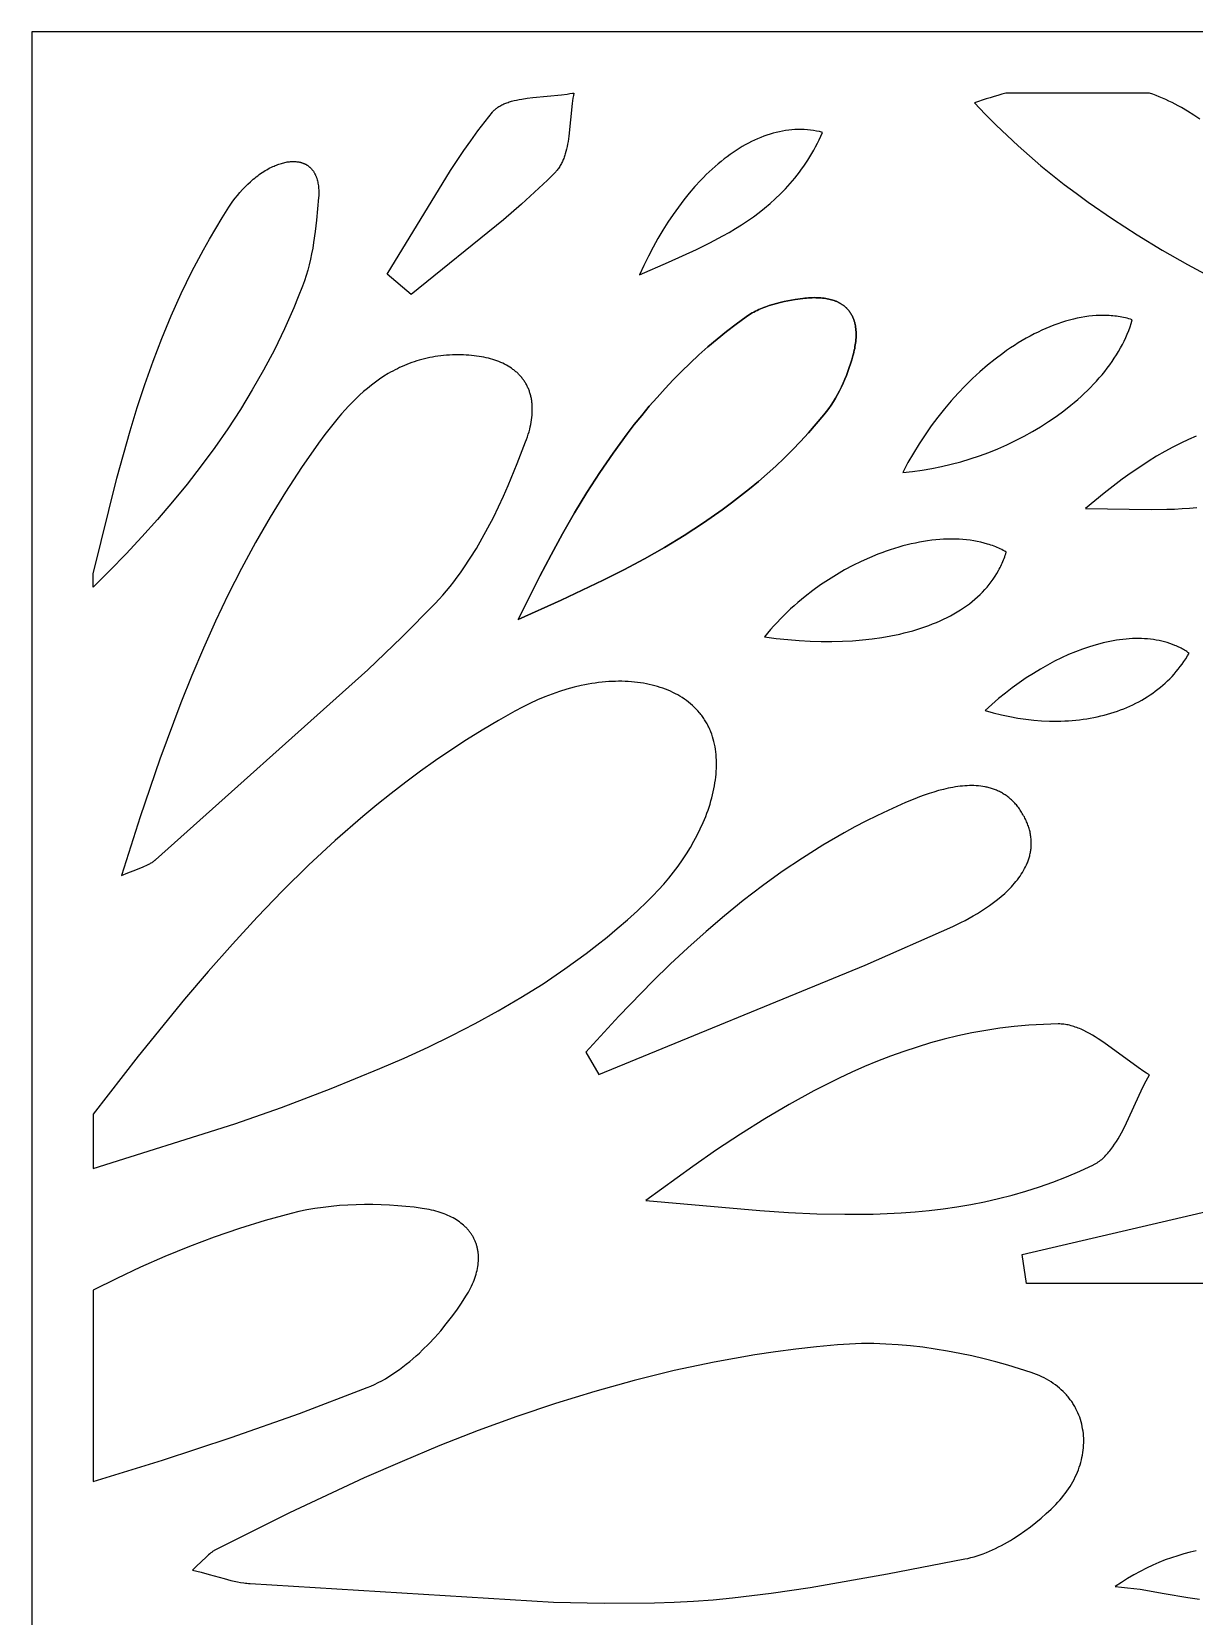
# Model space of a CAD drawing. Header units: millimetres. Extents: x 676 to 2676, y 767 to 1767.
# Drawn here: x 676 to 1055, y 1251 to 1767 of the extents above; entities that cross this region are included whole.
import ezdxf

# ---------------------------------------------------------------- set-up
doc = ezdxf.new("R2010")
doc.units = ezdxf.units.MM
doc.layers.add('Layer 1', color=7, linetype='Continuous')

msp = doc.modelspace()

# ---------------------------------------------------------------- linework, layer by layer
at = {"layer": 'Layer 1'}
for points in [[(675.98, 767.35), (2675.98, 767.35), (2675.98, 1767.35), (675.98, 1767.35)], [(852.52, 1747.35), (852.36, 1746.52), (852.22, 1745.68), (851.97, 1743.97), (850.86, 1733.3), (850.61, 1731.59), (850.46, 1730.75), (850.3, 1729.92), (850.13, 1729.12), (849.93, 1728.33), (849.72, 1727.55), (849.6, 1727.18), (849.48, 1726.81), (849.35, 1726.44), (849.22, 1726.08), (849.08, 1725.72), (848.94, 1725.38), (848.78, 1725.03), (848.62, 1724.7), (848.46, 1724.37), (848.28, 1724.05), (848.1, 1723.74), (847.91, 1723.43), (847.72, 1723.13), (847.51, 1722.84), (847.3, 1722.56), (847.07, 1722.29), (846.96, 1722.15), (846.84, 1722.02), (846.72, 1721.89), (846.6, 1721.76), (843.9, 1719.03), (841.14, 1716.36), (835.47, 1711.16), (829.64, 1706.12), (799.55, 1681.79), (791.77, 1688.41), (812.35, 1722.09), (816.69, 1728.64), (818.94, 1731.85), (821.24, 1735.02), (823.61, 1738.13), (826.05, 1741.19), (826.16, 1741.32), (826.27, 1741.44), (826.38, 1741.56), (826.49, 1741.68), (826.61, 1741.8), (826.73, 1741.92), (826.86, 1742.03), (826.98, 1742.14), (827.11, 1742.25), (827.24, 1742.36), (827.38, 1742.46), (827.51, 1742.56), (827.65, 1742.67), (827.79, 1742.76), (828.08, 1742.95), (828.38, 1743.14), (828.69, 1743.31), (829.01, 1743.48), (829.34, 1743.64), (829.68, 1743.8), (830.02, 1743.94), (830.37, 1744.08), (830.73, 1744.22), (831.1, 1744.34), (831.48, 1744.47), (831.86, 1744.58), (832.25, 1744.69), (833.04, 1744.9), (833.86, 1745.08), (834.71, 1745.25), (835.57, 1745.4), (837.34, 1745.67), (839.17, 1745.89), (848.52, 1746.81), (850.31, 1747.05), (851.19, 1747.19), (852.05, 1747.35)], [(933.51, 1734.55), (932.53, 1734.79), (931.53, 1734.99), (930.54, 1735.16), (929.54, 1735.29), (928.54, 1735.39), (927.53, 1735.45), (926.53, 1735.49), (925.52, 1735.48), (924.51, 1735.45), (923.5, 1735.38), (922.48, 1735.28), (921.47, 1735.14), (920.46, 1734.97), (919.44, 1734.77), (918.43, 1734.54), (917.41, 1734.28), (916.4, 1733.98), (915.38, 1733.65), (914.37, 1733.3), (913.36, 1732.91), (912.35, 1732.49), (911.34, 1732.04), (910.33, 1731.55), (909.33, 1731.04), (908.33, 1730.5), (907.33, 1729.93), (906.33, 1729.33), (905.34, 1728.7), (904.35, 1728.04), (903.36, 1727.35), (902.38, 1726.63), (901.4, 1725.89), (900.43, 1725.11), (899.46, 1724.31), (898.49, 1723.48), (897.54, 1722.62), (896.58, 1721.74), (895.64, 1720.82), (894.7, 1719.88), (893.76, 1718.92), (891.91, 1716.9), (890.09, 1714.78), (888.3, 1712.56), (886.54, 1710.23), (884.82, 1707.81), (883.13, 1705.29), (881.49, 1702.67), (879.88, 1699.95), (878.32, 1697.14), (876.8, 1694.24), (875.32, 1691.25), (873.9, 1688.17), (883.37, 1692.25), (892.45, 1696.4), (896.81, 1698.56), (901.03, 1700.82), (903.09, 1701.99), (905.12, 1703.2), (907.1, 1704.45), (909.05, 1705.73), (910.95, 1707.06), (912.81, 1708.44), (914.62, 1709.87), (916.39, 1711.35), (918.11, 1712.89), (919.78, 1714.49), (920.6, 1715.31), (921.41, 1716.15), (922.2, 1717.01), (922.98, 1717.89), (923.74, 1718.78), (924.49, 1719.69), (925.23, 1720.61), (925.96, 1721.56), (926.67, 1722.53), (927.37, 1723.51), (928.05, 1724.52), (928.72, 1725.55), (929.37, 1726.6), (930.01, 1727.67), (930.63, 1728.76), (931.24, 1729.87), (931.83, 1731.01), (932.41, 1732.17), (932.97, 1733.35)], [(695.98, 1586.49), (695.98, 1590.75), (703.65, 1621.94), (708, 1637.32), (710.36, 1644.93), (712.86, 1652.49), (715.53, 1659.99), (718.38, 1667.41), (721.42, 1674.76), (724.68, 1682.03), (728.16, 1689.21), (731.9, 1696.3), (733.86, 1699.81), (735.89, 1703.29), (737.99, 1706.74), (740.17, 1710.17), (740.82, 1711.15), (741.51, 1712.12), (742.23, 1713.09), (742.99, 1714.04), (743.78, 1714.98), (744.6, 1715.9), (745.45, 1716.79), (746.32, 1717.66), (747.22, 1718.5), (748.14, 1719.31), (748.61, 1719.69), (749.08, 1720.07), (749.56, 1720.44), (750.05, 1720.8), (750.53, 1721.14), (751.03, 1721.48), (751.52, 1721.8), (752.02, 1722.11), (752.52, 1722.41), (753.03, 1722.69), (753.54, 1722.96), (754.06, 1723.21), (754.47, 1723.41), (754.88, 1723.59), (755.29, 1723.76), (755.69, 1723.93), (756.1, 1724.08), (756.5, 1724.22), (756.89, 1724.35), (757.28, 1724.47), (757.67, 1724.58), (758.06, 1724.68), (758.44, 1724.76), (758.82, 1724.84), (759.2, 1724.91), (759.57, 1724.96), (759.93, 1725.01), (760.29, 1725.04), (760.65, 1725.06), (761, 1725.07), (761.35, 1725.07), (761.69, 1725.06), (762.03, 1725.04), (762.36, 1725.01), (762.52, 1724.99), (762.69, 1724.97), (762.85, 1724.94), (763.01, 1724.91), (763.16, 1724.88), (763.32, 1724.85), (763.48, 1724.81), (763.63, 1724.77), (763.78, 1724.73), (763.93, 1724.68), (764.08, 1724.63), (764.23, 1724.58), (764.37, 1724.53), (764.52, 1724.47), (764.66, 1724.41), (764.8, 1724.35), (764.94, 1724.29), (765.07, 1724.22), (765.21, 1724.15), (765.34, 1724.07), (765.48, 1724), (765.61, 1723.92), (765.73, 1723.84), (765.86, 1723.75), (765.98, 1723.66), (766.11, 1723.57), (766.23, 1723.48), (766.35, 1723.38), (766.46, 1723.28), (766.58, 1723.18), (766.69, 1723.08), (766.8, 1722.97), (766.91, 1722.86), (767.02, 1722.74), (767.12, 1722.63), (767.23, 1722.51), (767.33, 1722.39), (767.43, 1722.26), (767.52, 1722.13), (767.62, 1722), (767.71, 1721.87), (767.8, 1721.73), (767.89, 1721.59), (767.98, 1721.45), (768.06, 1721.3), (768.14, 1721.15), (768.22, 1721), (768.3, 1720.85), (768.37, 1720.69), (768.44, 1720.53), (768.51, 1720.37), (768.58, 1720.2), (768.65, 1720.03), (768.71, 1719.86), (768.77, 1719.69), (768.83, 1719.51), (768.94, 1719.14), (769.04, 1718.77), (769.12, 1718.38), (769.2, 1717.98), (769.27, 1717.57), (769.33, 1717.14), (769.37, 1716.71), (769.41, 1716.26), (769.43, 1715.8), (769.45, 1715.33), (769.45, 1714.84), (769.44, 1714.35), (769.42, 1713.84), (769.39, 1713.32), (768.75, 1705.99), (768.32, 1702.31), (767.79, 1698.65), (767.48, 1696.83), (767.13, 1695.02), (766.74, 1693.22), (766.32, 1691.44), (765.85, 1689.68), (765.34, 1687.93), (764.77, 1686.21), (764.16, 1684.51), (762.77, 1680.96), (761.33, 1677.45), (758.27, 1670.54), (755, 1663.78), (751.51, 1657.15), (747.82, 1650.66), (743.93, 1644.29), (739.86, 1638.05), (735.6, 1631.92), (731.17, 1625.91), (726.58, 1620), (721.83, 1614.2), (716.93, 1608.49), (711.89, 1602.87), (706.71, 1597.33), (701.41, 1591.87)], [(834.41, 1575.94), (841.44, 1590.06), (845.09, 1597.01), (848.84, 1603.86), (852.72, 1610.62), (856.74, 1617.25), (860.93, 1623.76), (865.29, 1630.13), (869.84, 1636.34), (872.2, 1639.39), (874.61, 1642.39), (877.08, 1645.35), (879.6, 1648.26), (882.19, 1651.12), (884.84, 1653.94), (887.56, 1656.7), (890.34, 1659.41), (893.2, 1662.07), (896.13, 1664.67), (899.13, 1667.22), (902.2, 1669.7), (905.36, 1672.13), (908.59, 1674.49), (909.07, 1674.82), (909.56, 1675.14), (910.06, 1675.45), (910.57, 1675.75), (911.09, 1676.03), (911.62, 1676.31), (912.16, 1676.57), (912.71, 1676.83), (913.27, 1677.07), (913.83, 1677.31), (914.4, 1677.53), (914.97, 1677.75), (916.14, 1678.16), (917.33, 1678.53), (918.53, 1678.87), (919.74, 1679.17), (920.96, 1679.45), (922.18, 1679.7), (923.41, 1679.93), (924.62, 1680.13), (927.03, 1680.46), (927.67, 1680.54), (928.31, 1680.6), (928.93, 1680.65), (929.55, 1680.69), (930.15, 1680.71), (930.74, 1680.73), (931.31, 1680.72), (931.88, 1680.71), (932.43, 1680.69), (932.97, 1680.65), (933.5, 1680.6), (934.02, 1680.54), (934.53, 1680.46), (935.02, 1680.38), (935.5, 1680.28), (935.97, 1680.17), (936.43, 1680.05), (936.87, 1679.91), (937.3, 1679.77), (937.72, 1679.61), (937.93, 1679.53), (938.13, 1679.44), (938.33, 1679.35), (938.53, 1679.26), (938.72, 1679.16), (938.91, 1679.07), (939.1, 1678.97), (939.28, 1678.86), (939.46, 1678.76), (939.64, 1678.65), (939.81, 1678.53), (939.99, 1678.42), (940.15, 1678.3), (940.32, 1678.18), (940.48, 1678.06), (940.64, 1677.93), (940.79, 1677.8), (940.95, 1677.67), (941.1, 1677.53), (941.24, 1677.39), (941.38, 1677.25), (941.52, 1677.11), (941.66, 1676.96), (941.79, 1676.81), (941.92, 1676.66), (942.05, 1676.51), (942.17, 1676.35), (942.29, 1676.19), (942.41, 1676.03), (942.52, 1675.86), (942.63, 1675.69), (942.74, 1675.52), (942.84, 1675.35), (942.94, 1675.17), (943.04, 1674.99), (943.14, 1674.81), (943.23, 1674.63), (943.31, 1674.44), (943.4, 1674.25), (943.48, 1674.06), (943.56, 1673.86), (943.63, 1673.66), (943.7, 1673.46), (943.77, 1673.26), (943.83, 1673.05), (943.89, 1672.84), (943.95, 1672.63), (944.01, 1672.42), (944.11, 1671.98), (944.19, 1671.53), (944.26, 1671.08), (944.32, 1670.61), (944.36, 1670.13), (944.4, 1669.64), (944.41, 1669.14), (944.42, 1668.64), (944.41, 1668.12), (944.38, 1667.59), (944.34, 1667.05), (944.29, 1666.5), (944.23, 1665.94), (944.15, 1665.37), (944.05, 1664.8), (943.95, 1664.21), (943.82, 1663.61), (943.69, 1663), (943.54, 1662.38), (943.37, 1661.76), (943.01, 1660.48), (942.62, 1659.21), (942.2, 1657.93), (941.74, 1656.66), (941.26, 1655.39), (940.74, 1654.13), (940.2, 1652.88), (939.62, 1651.64), (939.02, 1650.42), (938.38, 1649.22), (937.71, 1648.04), (937.02, 1646.89), (936.29, 1645.76), (935.54, 1644.66), (934.75, 1643.6), (933.94, 1642.56), (931.45, 1639.59), (928.91, 1636.69), (926.32, 1633.88), (923.67, 1631.13), (920.97, 1628.46), (918.23, 1625.86), (915.43, 1623.33), (912.6, 1620.87), (909.71, 1618.47), (906.79, 1616.13), (903.82, 1613.86), (900.81, 1611.64), (894.68, 1607.36), (888.4, 1603.29), (881.99, 1599.4), (875.47, 1595.69), (868.83, 1592.12), (862.1, 1588.69), (848.38, 1582.16)], [(834.41, 1575.94), (848.38, 1582.16), (862.1, 1588.69), (868.83, 1592.12), (875.47, 1595.69), (881.99, 1599.4), (888.4, 1603.29), (894.68, 1607.36), (900.81, 1611.64), (903.82, 1613.86), (906.79, 1616.13), (909.71, 1618.47), (912.6, 1620.87), (915.43, 1623.33), (918.23, 1625.86), (920.97, 1628.46), (923.67, 1631.13), (926.32, 1633.88), (928.91, 1636.69), (931.45, 1639.59), (933.94, 1642.56), (934.75, 1643.6), (935.54, 1644.66), (936.29, 1645.76), (937.02, 1646.89), (937.71, 1648.04), (938.38, 1649.22), (939.02, 1650.42), (939.62, 1651.64), (940.2, 1652.88), (940.74, 1654.13), (941.26, 1655.39), (941.74, 1656.66), (942.2, 1657.93), (942.62, 1659.21), (943.01, 1660.48), (943.37, 1661.76), (943.54, 1662.38), (943.69, 1663), (943.82, 1663.61), (943.95, 1664.21), (944.05, 1664.8), (944.15, 1665.37), (944.23, 1665.94), (944.29, 1666.5), (944.34, 1667.05), (944.38, 1667.59), (944.41, 1668.12), (944.42, 1668.64), (944.41, 1669.14), (944.4, 1669.64), (944.36, 1670.13), (944.32, 1670.61), (944.26, 1671.08), (944.19, 1671.53), (944.11, 1671.98), (944.01, 1672.42), (943.95, 1672.63), (943.89, 1672.84), (943.83, 1673.05), (943.77, 1673.26), (943.7, 1673.46), (943.63, 1673.66), (943.56, 1673.86), (943.48, 1674.06), (943.4, 1674.25), (943.31, 1674.44), (943.23, 1674.63), (943.14, 1674.81), (943.04, 1674.99), (942.94, 1675.17), (942.84, 1675.35), (942.74, 1675.52), (942.63, 1675.69), (942.52, 1675.86), (942.41, 1676.03), (942.29, 1676.19), (942.17, 1676.35), (942.05, 1676.51), (941.92, 1676.66), (941.79, 1676.81), (941.66, 1676.96), (941.52, 1677.11), (941.38, 1677.25), (941.24, 1677.39), (941.1, 1677.53), (940.95, 1677.67), (940.79, 1677.8), (940.64, 1677.93), (940.48, 1678.06), (940.32, 1678.18), (940.15, 1678.3), (939.99, 1678.42), (939.81, 1678.53), (939.64, 1678.65), (939.46, 1678.76), (939.28, 1678.86), (939.1, 1678.97), (938.91, 1679.07), (938.72, 1679.16), (938.53, 1679.26), (938.33, 1679.35), (938.13, 1679.44), (937.93, 1679.53), (937.72, 1679.61), (937.3, 1679.77), (936.87, 1679.91), (936.43, 1680.05), (935.97, 1680.17), (935.5, 1680.28), (935.02, 1680.38), (934.53, 1680.46), (934.02, 1680.54), (933.5, 1680.6), (932.97, 1680.65), (932.43, 1680.69), (931.88, 1680.71), (931.31, 1680.72), (930.74, 1680.73), (930.15, 1680.71), (929.55, 1680.69), (928.93, 1680.65), (928.31, 1680.6), (927.67, 1680.54), (927.03, 1680.46), (924.62, 1680.13), (923.41, 1679.93), (922.18, 1679.7), (920.96, 1679.45), (919.74, 1679.17), (918.53, 1678.87), (917.33, 1678.53), (916.14, 1678.16), (914.97, 1677.75), (914.4, 1677.53), (913.83, 1677.31), (913.27, 1677.07), (912.71, 1676.83), (912.16, 1676.57), (911.62, 1676.31), (911.09, 1676.03), (910.57, 1675.75), (910.06, 1675.45), (909.56, 1675.14), (909.07, 1674.82), (908.59, 1674.49), (905.36, 1672.13), (902.2, 1669.7), (899.13, 1667.22), (896.13, 1664.67), (893.2, 1662.07), (890.34, 1659.41), (887.56, 1656.7), (884.84, 1653.94), (882.19, 1651.12), (879.6, 1648.26), (877.08, 1645.35), (874.61, 1642.39), (872.2, 1639.39), (869.84, 1636.34), (865.29, 1630.13), (860.93, 1623.76), (856.74, 1617.25), (852.72, 1610.62), (848.84, 1603.86), (845.09, 1597.01), (841.44, 1590.06)], [(1034.33, 1673.52), (1033.78, 1673.69), (1033.22, 1673.85), (1032.65, 1674), (1032.09, 1674.14), (1031.52, 1674.26), (1030.95, 1674.38), (1030.37, 1674.49), (1029.79, 1674.58), (1029.21, 1674.66), (1028.63, 1674.74), (1028.04, 1674.8), (1027.45, 1674.85), (1026.85, 1674.89), (1026.26, 1674.92), (1025.06, 1674.95), (1023.85, 1674.94), (1022.63, 1674.89), (1021.4, 1674.8), (1020.17, 1674.67), (1018.92, 1674.5), (1017.67, 1674.29), (1016.42, 1674.04), (1015.16, 1673.76), (1013.89, 1673.43), (1012.62, 1673.07), (1011.34, 1672.67), (1010.07, 1672.24), (1008.78, 1671.77), (1007.5, 1671.26), (1006.22, 1670.72), (1004.93, 1670.15), (1003.65, 1669.54), (1002.36, 1668.9), (1001.08, 1668.22), (999.79, 1667.51), (998.51, 1666.77), (997.23, 1666), (995.96, 1665.19), (994.69, 1664.36), (993.42, 1663.49), (992.16, 1662.59), (989.65, 1660.71), (987.17, 1658.71), (984.72, 1656.6), (982.31, 1654.39), (979.95, 1652.06), (977.62, 1649.64), (975.35, 1647.11), (973.14, 1644.49), (970.98, 1641.78), (968.89, 1638.99), (966.87, 1636.1), (964.93, 1633.14), (963.07, 1630.1), (961.29, 1626.99), (959.59, 1623.81), (962.78, 1624.12), (965.95, 1624.54), (969.12, 1625.07), (972.27, 1625.71), (975.39, 1626.45), (978.5, 1627.28), (981.57, 1628.21), (984.61, 1629.23), (987.61, 1630.34), (990.57, 1631.54), (993.47, 1632.82), (996.32, 1634.17), (999.11, 1635.61), (1001.84, 1637.12), (1004.49, 1638.7), (1007.08, 1640.35), (1009.58, 1642.06), (1012, 1643.84), (1014.33, 1645.67), (1015.46, 1646.61), (1016.57, 1647.56), (1017.65, 1648.53), (1018.71, 1649.51), (1019.74, 1650.5), (1020.74, 1651.5), (1021.72, 1652.52), (1022.67, 1653.54), (1023.59, 1654.58), (1024.48, 1655.63), (1025.35, 1656.68), (1026.18, 1657.75), (1026.98, 1658.83), (1027.75, 1659.91), (1028.49, 1661.01), (1029.2, 1662.11), (1029.87, 1663.22), (1030.51, 1664.34), (1031.11, 1665.47), (1031.68, 1666.6), (1032.22, 1667.74), (1032.72, 1668.89), (1033.18, 1670.04), (1033.6, 1671.19), (1033.98, 1672.35)], [(705.26, 1492.48), (707.23, 1493.35), (709, 1494.08), (712.02, 1495.28), (712.67, 1495.55), (713.28, 1495.82), (713.86, 1496.09), (714.14, 1496.23), (714.41, 1496.37), (714.67, 1496.52), (714.92, 1496.66), (715.16, 1496.81), (715.4, 1496.97), (715.62, 1497.13), (715.85, 1497.3), (716.06, 1497.47), (716.16, 1497.56), (716.27, 1497.65), (785.45, 1559.46), (796.55, 1570.18), (807.38, 1581.16), (808.63, 1582.5), (809.86, 1583.87), (811.06, 1585.27), (812.24, 1586.7), (813.39, 1588.15), (814.51, 1589.64), (815.61, 1591.15), (816.69, 1592.69), (818.78, 1595.83), (820.78, 1599.05), (822.7, 1602.35), (824.54, 1605.71), (826.3, 1609.13), (827.98, 1612.59), (829.6, 1616.08), (831.16, 1619.6), (834.1, 1626.67), (836.82, 1633.72), (837.13, 1634.57), (837.42, 1635.41), (837.68, 1636.24), (837.92, 1637.06), (838.13, 1637.87), (838.32, 1638.66), (838.49, 1639.45), (838.63, 1640.22), (838.75, 1640.97), (838.84, 1641.72), (838.91, 1642.45), (838.96, 1643.18), (838.99, 1643.88), (838.99, 1644.58), (838.97, 1645.26), (838.93, 1645.94), (838.9, 1646.27), (838.86, 1646.59), (838.82, 1646.92), (838.78, 1647.24), (838.73, 1647.56), (838.67, 1647.87), (838.61, 1648.18), (838.54, 1648.49), (838.47, 1648.8), (838.39, 1649.1), (838.31, 1649.4), (838.22, 1649.69), (838.12, 1649.99), (838.02, 1650.28), (837.92, 1650.56), (837.81, 1650.84), (837.69, 1651.12), (837.57, 1651.4), (837.45, 1651.67), (837.32, 1651.94), (837.18, 1652.21), (837.04, 1652.47), (836.89, 1652.73), (836.74, 1652.98), (836.59, 1653.24), (836.43, 1653.48), (836.26, 1653.73), (836.09, 1653.97), (835.91, 1654.21), (835.73, 1654.45), (835.55, 1654.68), (835.36, 1654.91), (835.16, 1655.13), (834.96, 1655.35), (834.75, 1655.57), (834.54, 1655.79), (834.33, 1656), (834.11, 1656.21), (833.89, 1656.41), (833.66, 1656.61), (833.42, 1656.81), (833.18, 1657.01), (832.94, 1657.2), (832.69, 1657.38), (832.44, 1657.57), (832.18, 1657.75), (831.66, 1658.1), (831.11, 1658.43), (830.54, 1658.75), (829.96, 1659.06), (829.36, 1659.35), (828.75, 1659.63), (828.11, 1659.89), (827.46, 1660.14), (826.79, 1660.38), (826.11, 1660.6), (825.4, 1660.8), (824.68, 1660.99), (823.95, 1661.17), (823.2, 1661.33), (822.43, 1661.47), (821.65, 1661.61), (820.85, 1661.72), (820.04, 1661.82), (819.21, 1661.91), (818.36, 1661.98), (817.5, 1662.03), (816.63, 1662.07), (815.74, 1662.09), (813.92, 1662.09), (812.95, 1662.07), (811.99, 1662.02), (811.04, 1661.96), (810.11, 1661.88), (809.18, 1661.78), (808.27, 1661.66), (807.37, 1661.53), (806.48, 1661.38), (805.59, 1661.21), (804.72, 1661.02), (803.86, 1660.82), (803.01, 1660.6), (802.17, 1660.37), (801.34, 1660.12), (800.52, 1659.86), (799.71, 1659.58), (798.91, 1659.28), (798.12, 1658.97), (797.33, 1658.65), (796.56, 1658.31), (795.79, 1657.96), (795.04, 1657.59), (794.29, 1657.21), (793.55, 1656.82), (792.82, 1656.42), (792.1, 1656), (790.67, 1655.13), (789.28, 1654.21), (787.92, 1653.25), (786.59, 1652.24), (785.29, 1651.19), (784.01, 1650.11), (782.76, 1648.98), (781.54, 1647.82), (780.33, 1646.63), (779.16, 1645.41), (778, 1644.16), (776.86, 1642.88), (775.74, 1641.57), (773.56, 1638.9), (771.43, 1636.16), (769.37, 1633.35), (763.85, 1625.44), (758.59, 1617.41), (753.6, 1609.24), (748.84, 1600.96), (744.31, 1592.55), (740, 1584.01), (735.88, 1575.36), (731.94, 1566.6), (728.17, 1557.71), (724.55, 1548.72), (717.72, 1530.39), (711.33, 1511.64)], [(993.31, 1597.87), (992.83, 1598.14), (992.35, 1598.4), (991.87, 1598.65), (991.37, 1598.89), (990.88, 1599.12), (990.37, 1599.34), (989.86, 1599.56), (989.34, 1599.76), (988.82, 1599.96), (988.29, 1600.15), (987.76, 1600.32), (987.22, 1600.49), (986.13, 1600.81), (985.01, 1601.09), (983.88, 1601.33), (982.72, 1601.54), (981.55, 1601.72), (980.36, 1601.87), (979.16, 1601.98), (977.94, 1602.05), (976.7, 1602.1), (975.45, 1602.11), (974.19, 1602.09), (972.91, 1602.04), (971.63, 1601.96), (970.33, 1601.85), (969.02, 1601.7), (967.7, 1601.53), (966.37, 1601.32), (965.04, 1601.09), (963.7, 1600.82), (962.35, 1600.53), (961, 1600.2), (959.64, 1599.85), (958.28, 1599.47), (956.92, 1599.06), (955.55, 1598.62), (954.19, 1598.16), (952.82, 1597.66), (951.45, 1597.14), (948.73, 1596.02), (946.01, 1594.79), (943.31, 1593.46), (940.63, 1592.03), (937.98, 1590.5), (935.37, 1588.87), (932.81, 1587.15), (930.29, 1585.34), (927.83, 1583.43), (925.43, 1581.44), (924.26, 1580.41), (923.1, 1579.37), (921.96, 1578.3), (920.85, 1577.21), (919.75, 1576.1), (918.67, 1574.97), (917.62, 1573.82), (916.59, 1572.65), (915.58, 1571.46), (914.6, 1570.25), (918.42, 1569.77), (922.18, 1569.38), (925.87, 1569.08), (929.5, 1568.88), (933.05, 1568.78), (936.53, 1568.76), (939.94, 1568.84), (943.27, 1569.01), (946.53, 1569.26), (949.69, 1569.61), (952.78, 1570.04), (955.77, 1570.56), (958.68, 1571.17), (960.09, 1571.51), (961.49, 1571.86), (962.86, 1572.24), (964.2, 1572.64), (965.52, 1573.06), (966.82, 1573.5), (968.09, 1573.96), (969.34, 1574.44), (970.56, 1574.94), (971.75, 1575.46), (972.92, 1576.01), (974.06, 1576.57), (975.18, 1577.15), (976.26, 1577.75), (977.32, 1578.37), (978.35, 1579.02), (979.36, 1579.68), (980.33, 1580.36), (981.28, 1581.06), (982.19, 1581.78), (983.08, 1582.51), (983.93, 1583.27), (984.76, 1584.05), (985.56, 1584.84), (986.32, 1585.65), (987.05, 1586.49), (987.76, 1587.34), (988.43, 1588.2), (989.06, 1589.09), (989.67, 1590), (990.24, 1590.92), (990.78, 1591.86), (991.04, 1592.33), (991.29, 1592.82), (991.53, 1593.3), (991.76, 1593.79), (991.98, 1594.29), (992.2, 1594.78), (992.41, 1595.29), (992.6, 1595.8), (992.79, 1596.31), (992.97, 1596.82), (993.15, 1597.34)], [(1052.81, 1564.94), (1052.45, 1565.19), (1052.09, 1565.43), (1051.73, 1565.66), (1051.36, 1565.89), (1050.98, 1566.11), (1050.6, 1566.33), (1050.22, 1566.54), (1049.83, 1566.74), (1049.44, 1566.93), (1049.04, 1567.12), (1048.64, 1567.3), (1048.23, 1567.47), (1047.41, 1567.8), (1046.57, 1568.11), (1045.72, 1568.38), (1044.85, 1568.63), (1043.96, 1568.85), (1043.06, 1569.05), (1042.15, 1569.22), (1041.22, 1569.37), (1040.28, 1569.49), (1039.32, 1569.58), (1038.35, 1569.65), (1037.38, 1569.69), (1036.38, 1569.71), (1035.38, 1569.7), (1034.37, 1569.67), (1033.35, 1569.61), (1032.31, 1569.53), (1031.27, 1569.42), (1030.22, 1569.29), (1029.16, 1569.14), (1028.09, 1568.96), (1027.01, 1568.75), (1025.92, 1568.52), (1024.83, 1568.27), (1023.73, 1568), (1022.63, 1567.7), (1021.52, 1567.37), (1020.4, 1567.02), (1018.15, 1566.26), (1015.89, 1565.4), (1013.61, 1564.46), (1011.32, 1563.42), (1009.02, 1562.29), (1006.72, 1561.07), (1004.42, 1559.76), (1002.12, 1558.37), (999.83, 1556.89), (997.55, 1555.32), (995.28, 1553.68), (993.03, 1551.94), (990.79, 1550.13), (988.58, 1548.23), (986.4, 1546.26), (989.09, 1545.51), (991.76, 1544.85), (994.42, 1544.29), (997.06, 1543.82), (999.68, 1543.44), (1002.27, 1543.15), (1004.83, 1542.95), (1007.36, 1542.84), (1009.87, 1542.82), (1011.1, 1542.84), (1012.33, 1542.88), (1013.55, 1542.95), (1014.76, 1543.03), (1015.96, 1543.14), (1017.15, 1543.27), (1018.33, 1543.42), (1019.5, 1543.59), (1020.66, 1543.78), (1021.81, 1543.99), (1022.94, 1544.23), (1024.06, 1544.48), (1025.17, 1544.76), (1026.27, 1545.06), (1027.35, 1545.37), (1028.42, 1545.71), (1029.48, 1546.07), (1030.52, 1546.45), (1031.55, 1546.85), (1032.57, 1547.26), (1033.57, 1547.7), (1034.55, 1548.16), (1035.52, 1548.64), (1036.47, 1549.14), (1037.41, 1549.66), (1038.33, 1550.2), (1039.23, 1550.75), (1040.12, 1551.33), (1040.99, 1551.93), (1041.84, 1552.54), (1042.67, 1553.18), (1043.49, 1553.83), (1044.29, 1554.5), (1045.06, 1555.19), (1045.82, 1555.9), (1046.56, 1556.63), (1047.28, 1557.38), (1047.98, 1558.15), (1048.66, 1558.93), (1049.32, 1559.74), (1049.95, 1560.56), (1050.57, 1561.4), (1051.16, 1562.26), (1051.73, 1563.13), (1052.28, 1564.03)], [(695.98, 1397.08), (742.14, 1411.6), (757.34, 1416.96), (773.46, 1423.11), (789.39, 1429.63), (797.25, 1433.07), (805.04, 1436.65), (812.75, 1440.39), (820.35, 1444.3), (827.84, 1448.41), (835.22, 1452.74), (842.47, 1457.29), (849.57, 1462.09), (853.07, 1464.59), (856.53, 1467.15), (859.95, 1469.79), (863.32, 1472.49), (866.66, 1475.28), (869.95, 1478.14), (873.2, 1481.07), (876.39, 1484.09), (878.26, 1485.94), (880.05, 1487.82), (881.76, 1489.73), (883.4, 1491.67), (884.97, 1493.63), (886.45, 1495.61), (887.86, 1497.61), (889.19, 1499.62), (890.44, 1501.64), (891.6, 1503.67), (892.69, 1505.7), (893.69, 1507.74), (894.61, 1509.77), (895.44, 1511.79), (895.83, 1512.8), (896.19, 1513.81), (896.53, 1514.81), (896.85, 1515.81), (897.15, 1516.81), (897.42, 1517.8), (897.67, 1518.79), (897.91, 1519.77), (898.11, 1520.75), (898.3, 1521.72), (898.46, 1522.68), (898.6, 1523.64), (898.72, 1524.59), (898.82, 1525.54), (898.89, 1526.47), (898.94, 1527.4), (898.96, 1528.32), (898.96, 1529.23), (898.94, 1530.13), (898.9, 1531.02), (898.83, 1531.9), (898.73, 1532.77), (898.62, 1533.63), (898.48, 1534.48), (898.31, 1535.31), (898.12, 1536.14), (897.91, 1536.95), (897.67, 1537.74), (897.4, 1538.53), (897.12, 1539.3), (896.96, 1539.68), (896.8, 1540.05), (896.64, 1540.43), (896.46, 1540.8), (896.28, 1541.16), (896.1, 1541.52), (895.91, 1541.88), (895.71, 1542.23), (895.51, 1542.58), (895.3, 1542.93), (895.08, 1543.27), (894.86, 1543.61), (894.62, 1543.94), (894.39, 1544.28), (894.14, 1544.61), (893.89, 1544.93), (893.64, 1545.25), (893.38, 1545.56), (892.84, 1546.18), (892.28, 1546.78), (891.7, 1547.36), (891.1, 1547.92), (890.48, 1548.47), (889.83, 1548.99), (889.17, 1549.5), (888.49, 1549.98), (887.79, 1550.45), (887.06, 1550.9), (886.32, 1551.33), (885.57, 1551.75), (884.79, 1552.14), (884, 1552.51), (883.19, 1552.86), (882.36, 1553.2), (881.51, 1553.51), (880.65, 1553.81), (879.78, 1554.08), (878.89, 1554.33), (877.98, 1554.57), (877.06, 1554.78), (876.12, 1554.98), (875.17, 1555.15), (874.21, 1555.3), (873.23, 1555.43), (872.24, 1555.54), (871.24, 1555.63), (870.22, 1555.7), (869.19, 1555.75), (868.15, 1555.77), (867.1, 1555.78), (866.04, 1555.76), (864.97, 1555.72), (863.89, 1555.66), (862.79, 1555.58), (861.69, 1555.47), (860.58, 1555.34), (859.46, 1555.2), (858.33, 1555.02), (857.2, 1554.83), (856.05, 1554.61), (854.9, 1554.38), (852.58, 1553.83), (850.22, 1553.19), (847.85, 1552.46), (845.46, 1551.63), (843.05, 1550.71), (840.62, 1549.7), (838.18, 1548.59), (835.74, 1547.38), (833.28, 1546.07), (827.94, 1543.04), (822.69, 1539.91), (817.53, 1536.69), (812.46, 1533.37), (807.48, 1529.97), (802.58, 1526.48), (797.76, 1522.91), (793.02, 1519.26), (788.35, 1515.54), (783.76, 1511.74), (774.79, 1503.92), (766.08, 1495.84), (757.61, 1487.51), (749.36, 1478.96), (741.31, 1470.21), (733.44, 1461.29), (725.72, 1452.2), (710.67, 1433.66), (695.98, 1414.76)], [(856.37, 1434.96), (860.65, 1427.76), (947.35, 1463.33), (975.9, 1475.95), (978.53, 1477.21), (979.87, 1477.9), (981.22, 1478.62), (982.57, 1479.38), (983.92, 1480.18), (985.26, 1481.01), (986.58, 1481.88), (987.89, 1482.78), (989.17, 1483.71), (990.41, 1484.67), (991.62, 1485.67), (992.79, 1486.7), (993.36, 1487.23), (993.91, 1487.76), (994.45, 1488.31), (994.97, 1488.86), (995.48, 1489.41), (995.98, 1489.98), (996.45, 1490.55), (996.91, 1491.13), (997.36, 1491.72), (997.78, 1492.31), (998.19, 1492.91), (998.57, 1493.52), (998.93, 1494.14), (999.28, 1494.76), (999.6, 1495.39), (999.89, 1496.02), (1000.03, 1496.34), (1000.17, 1496.66), (1000.29, 1496.99), (1000.42, 1497.31), (1000.53, 1497.64), (1000.64, 1497.97), (1000.74, 1498.3), (1000.84, 1498.63), (1000.93, 1498.97), (1001.01, 1499.3), (1001.09, 1499.64), (1001.16, 1499.98), (1001.22, 1500.32), (1001.27, 1500.66), (1001.32, 1501), (1001.36, 1501.35), (1001.39, 1501.69), (1001.42, 1502.04), (1001.44, 1502.39), (1001.45, 1502.74), (1001.45, 1503.09), (1001.45, 1503.45), (1001.43, 1503.8), (1001.41, 1504.16), (1001.38, 1504.52), (1001.35, 1504.88), (1001.3, 1505.24), (1001.25, 1505.6), (1001.19, 1505.96), (1001.12, 1506.33), (1001.04, 1506.7), (1000.95, 1507.07), (1000.85, 1507.44), (1000.75, 1507.81), (1000.63, 1508.18), (1000.51, 1508.55), (1000.38, 1508.93), (1000.24, 1509.31), (1000.08, 1509.68), (999.92, 1510.06), (999.75, 1510.44), (999.58, 1510.83), (999.39, 1511.21), (999.19, 1511.59), (998.97, 1511.99), (998.75, 1512.38), (998.53, 1512.76), (998.3, 1513.13), (998.07, 1513.5), (997.83, 1513.85), (997.59, 1514.19), (997.35, 1514.53), (997.1, 1514.86), (996.85, 1515.18), (996.59, 1515.49), (996.34, 1515.79), (996.07, 1516.08), (995.81, 1516.36), (995.54, 1516.64), (995.26, 1516.91), (994.99, 1517.17), (994.71, 1517.42), (994.42, 1517.66), (994.14, 1517.9), (993.85, 1518.13), (993.55, 1518.35), (993.26, 1518.56), (992.96, 1518.77), (992.65, 1518.96), (992.35, 1519.15), (992.04, 1519.34), (991.73, 1519.51), (991.42, 1519.68), (991.1, 1519.84), (990.78, 1520), (990.46, 1520.14), (990.13, 1520.29), (989.8, 1520.42), (989.47, 1520.55), (989.14, 1520.67), (988.81, 1520.78), (988.47, 1520.89), (988.13, 1520.99), (987.79, 1521.08), (987.44, 1521.17), (987.1, 1521.25), (986.75, 1521.33), (986.4, 1521.4), (985.69, 1521.52), (984.98, 1521.62), (984.25, 1521.7), (983.53, 1521.75), (982.79, 1521.79), (982.05, 1521.8), (981.3, 1521.79), (980.55, 1521.77), (979.79, 1521.72), (979.03, 1521.66), (978.27, 1521.58), (977.5, 1521.48), (976.73, 1521.37), (975.95, 1521.24), (974.4, 1520.93), (972.84, 1520.57), (971.27, 1520.16), (969.71, 1519.71), (968.15, 1519.21), (966.6, 1518.68), (965.06, 1518.12), (963.53, 1517.53), (960.53, 1516.3), (954.83, 1513.75), (951.18, 1512.01), (947.58, 1510.21), (944.03, 1508.35), (940.52, 1506.43), (933.63, 1502.43), (926.92, 1498.21), (920.36, 1493.79), (913.95, 1489.17), (907.69, 1484.38), (901.56, 1479.41), (895.56, 1474.29), (889.67, 1469.02), (883.9, 1463.61), (878.22, 1458.08), (867.15, 1446.7)], [(875.98, 1386.69), (913.09, 1383.39), (922.35, 1382.8), (931.58, 1382.38), (940.78, 1382.19), (949.95, 1382.28), (954.53, 1382.44), (959.09, 1382.68), (963.65, 1383.02), (968.19, 1383.45), (972.72, 1383.99), (977.25, 1384.63), (981.75, 1385.39), (986.25, 1386.27), (990.73, 1387.28), (995.2, 1388.41), (999.65, 1389.69), (1004.09, 1391.1), (1008.51, 1392.67), (1012.91, 1394.39), (1017.3, 1396.27), (1021.67, 1398.31), (1021.87, 1398.41), (1022.08, 1398.52), (1022.28, 1398.63), (1022.48, 1398.74), (1022.67, 1398.86), (1022.87, 1398.98), (1023.25, 1399.23), (1023.63, 1399.5), (1024, 1399.78), (1024.37, 1400.08), (1024.73, 1400.39), (1025.08, 1400.71), (1025.43, 1401.04), (1025.77, 1401.39), (1026.1, 1401.74), (1026.43, 1402.11), (1026.75, 1402.49), (1027.07, 1402.88), (1027.39, 1403.28), (1027.7, 1403.69), (1028, 1404.11), (1028.59, 1404.98), (1029.17, 1405.88), (1029.73, 1406.81), (1030.28, 1407.77), (1030.82, 1408.76), (1031.86, 1410.8), (1037.81, 1423.63), (1038.85, 1425.66), (1039.39, 1426.64), (1039.94, 1427.6), (1039.02, 1428.15), (1038.09, 1428.74), (1036.23, 1429.98), (1025.07, 1438.1), (1023.21, 1439.35), (1022.28, 1439.94), (1021.35, 1440.51), (1020.42, 1441.04), (1019.49, 1441.55), (1018.56, 1442.02), (1017.64, 1442.45), (1017.17, 1442.65), (1016.71, 1442.84), (1016.25, 1443.02), (1015.78, 1443.18), (1015.32, 1443.34), (1014.86, 1443.48), (1014.39, 1443.62), (1013.93, 1443.73), (1013.47, 1443.84), (1013.01, 1443.93), (1012.54, 1444.01), (1012.08, 1444.07), (1011.62, 1444.12), (1011.16, 1444.16), (1010.7, 1444.18), (1010.23, 1444.18), (1005.4, 1444.05), (1000.62, 1443.78), (995.89, 1443.35), (991.22, 1442.79), (986.61, 1442.09), (982.04, 1441.26), (977.52, 1440.29), (973.06, 1439.21), (968.64, 1438), (964.26, 1436.67), (959.93, 1435.24), (955.64, 1433.69), (951.38, 1432.04), (947.17, 1430.3), (942.99, 1428.46), (938.85, 1426.52), (934.74, 1424.5), (930.67, 1422.4), (922.6, 1417.97), (914.64, 1413.25), (906.77, 1408.3), (898.99, 1403.13), (891.27, 1397.78)], [(695.98, 1295.2), (718.55, 1302.12), (740.98, 1309.48), (763.23, 1317.34), (785.24, 1325.74), (786.44, 1326.24), (787.63, 1326.78), (788.81, 1327.36), (789.99, 1327.99), (791.16, 1328.64), (792.32, 1329.34), (793.46, 1330.07), (794.6, 1330.84), (795.73, 1331.63), (796.85, 1332.46), (797.96, 1333.32), (799.05, 1334.2), (800.13, 1335.12), (801.19, 1336.05), (802.25, 1337.01), (803.28, 1337.99), (805.31, 1340.02), (807.27, 1342.11), (809.16, 1344.26), (810.98, 1346.46), (812.71, 1348.7), (814.36, 1350.96), (815.92, 1353.23), (817.38, 1355.5), (817.79, 1356.18), (818.18, 1356.85), (818.55, 1357.51), (818.89, 1358.18), (819.21, 1358.83), (819.51, 1359.49), (819.79, 1360.14), (820.05, 1360.78), (820.28, 1361.42), (820.5, 1362.05), (820.69, 1362.68), (820.86, 1363.3), (821.01, 1363.92), (821.14, 1364.53), (821.24, 1365.14), (821.33, 1365.74), (821.4, 1366.33), (821.44, 1366.91), (821.47, 1367.49), (821.47, 1367.78), (821.47, 1368.06), (821.46, 1368.35), (821.45, 1368.63), (821.44, 1368.91), (821.42, 1369.19), (821.39, 1369.46), (821.36, 1369.74), (821.33, 1370.01), (821.28, 1370.28), (821.24, 1370.55), (821.19, 1370.82), (821.13, 1371.08), (821.07, 1371.35), (821.01, 1371.61), (820.94, 1371.87), (820.86, 1372.12), (820.78, 1372.38), (820.7, 1372.63), (820.61, 1372.88), (820.51, 1373.13), (820.41, 1373.38), (820.31, 1373.62), (820.2, 1373.86), (820.09, 1374.1), (819.97, 1374.34), (819.84, 1374.58), (819.72, 1374.81), (819.58, 1375.04), (819.45, 1375.27), (819.3, 1375.5), (819.16, 1375.72), (819.01, 1375.94), (818.85, 1376.16), (818.69, 1376.38), (818.52, 1376.6), (818.35, 1376.81), (818.18, 1377.02), (818, 1377.23), (817.82, 1377.43), (817.63, 1377.64), (817.44, 1377.84), (817.24, 1378.03), (817.04, 1378.23), (816.62, 1378.61), (816.18, 1378.98), (815.73, 1379.35), (815.26, 1379.7), (814.77, 1380.04), (814.27, 1380.37), (813.75, 1380.68), (813.21, 1380.99), (812.65, 1381.28), (812.07, 1381.57), (811.48, 1381.84), (810.88, 1382.1), (810.25, 1382.35), (809.61, 1382.58), (808.96, 1382.8), (808.28, 1383.01), (807.59, 1383.21), (806.89, 1383.4), (806.16, 1383.57), (805.43, 1383.73), (804.67, 1383.87), (803.91, 1384), (803.12, 1384.12), (800.49, 1384.46), (797.84, 1384.75), (795.17, 1384.99), (792.48, 1385.17), (789.78, 1385.3), (787.06, 1385.36), (784.35, 1385.37), (781.63, 1385.32), (778.92, 1385.2), (776.22, 1385.02), (773.53, 1384.77), (770.86, 1384.45), (768.21, 1384.06), (765.59, 1383.6), (763, 1383.06), (760.44, 1382.45), (751.96, 1380.13), (743.62, 1377.56), (735.4, 1374.75), (727.31, 1371.7), (719.32, 1368.44), (711.44, 1364.97), (703.66, 1361.3), (695.98, 1357.45)], [(728.34, 1266.31), (731.18, 1265.59), (733.82, 1264.87), (738.61, 1263.54), (740.83, 1262.96), (741.9, 1262.71), (742.96, 1262.49), (744.01, 1262.3), (745.04, 1262.14), (745.56, 1262.08), (746.08, 1262.02), (746.59, 1261.97), (747.11, 1261.94), (845.92, 1255.81), (862.37, 1255.48), (878.82, 1255.6), (885.15, 1255.82), (891.48, 1256.17), (897.82, 1256.65), (904.15, 1257.24), (916.81, 1258.75), (929.45, 1260.6), (954.68, 1265.04), (979.77, 1269.92), (980.78, 1270.13), (981.79, 1270.38), (982.8, 1270.65), (983.8, 1270.95), (984.81, 1271.29), (985.82, 1271.65), (986.82, 1272.03), (987.82, 1272.45), (988.82, 1272.88), (989.81, 1273.34), (990.8, 1273.83), (991.79, 1274.34), (992.77, 1274.86), (993.74, 1275.41), (994.7, 1275.98), (995.66, 1276.57), (997.55, 1277.79), (999.4, 1279.07), (1001.21, 1280.41), (1002.97, 1281.8), (1004.67, 1283.23), (1006.32, 1284.69), (1007.9, 1286.17), (1009.41, 1287.67), (1010.09, 1288.38), (1010.73, 1289.09), (1011.36, 1289.81), (1011.95, 1290.55), (1012.52, 1291.29), (1013.06, 1292.03), (1013.58, 1292.79), (1014.07, 1293.54), (1014.54, 1294.31), (1014.98, 1295.08), (1015.39, 1295.86), (1015.78, 1296.64), (1016.14, 1297.42), (1016.48, 1298.21), (1016.79, 1299), (1017.07, 1299.79), (1017.33, 1300.58), (1017.57, 1301.38), (1017.77, 1302.17), (1017.96, 1302.97), (1018.12, 1303.76), (1018.25, 1304.56), (1018.36, 1305.35), (1018.44, 1306.15), (1018.49, 1306.94), (1018.52, 1307.72), (1018.53, 1308.51), (1018.51, 1309.29), (1018.47, 1310.06), (1018.4, 1310.83), (1018.3, 1311.6), (1018.18, 1312.36), (1018.04, 1313.11), (1017.87, 1313.86), (1017.68, 1314.6), (1017.46, 1315.33), (1017.21, 1316.06), (1016.95, 1316.77), (1016.65, 1317.48), (1016.33, 1318.18), (1015.99, 1318.86), (1015.81, 1319.2), (1015.62, 1319.54), (1015.43, 1319.87), (1015.23, 1320.2), (1015.03, 1320.53), (1014.82, 1320.86), (1014.6, 1321.18), (1014.38, 1321.5), (1014.15, 1321.81), (1013.91, 1322.12), (1013.67, 1322.43), (1013.42, 1322.74), (1013.17, 1323.04), (1012.91, 1323.34), (1012.37, 1323.92), (1011.81, 1324.5), (1011.22, 1325.05), (1010.61, 1325.59), (1009.97, 1326.12), (1009.31, 1326.62), (1008.63, 1327.12), (1007.92, 1327.59), (1007.19, 1328.04), (1006.44, 1328.48), (1005.66, 1328.89), (1004.85, 1329.29), (1004.03, 1329.67), (1003.18, 1330.02), (1002.3, 1330.36), (1001.4, 1330.67), (997.64, 1331.88), (993.82, 1333.02), (989.96, 1334.1), (986.06, 1335.11), (982.12, 1336.04), (978.16, 1336.88), (974.17, 1337.64), (970.17, 1338.31), (966.16, 1338.87), (962.15, 1339.34), (958.14, 1339.69), (954.14, 1339.94), (950.15, 1340.06), (946.19, 1340.06), (942.25, 1339.94), (940.29, 1339.82), (938.34, 1339.68), (931.57, 1339.04), (924.83, 1338.28), (918.12, 1337.4), (911.46, 1336.4), (898.22, 1334.06), (885.12, 1331.28), (872.15, 1328.1), (859.29, 1324.52), (846.55, 1320.59), (833.91, 1316.32), (821.37, 1311.73), (808.92, 1306.86), (796.56, 1301.72), (784.28, 1296.34), (759.93, 1284.95), (735.82, 1272.88), (735.63, 1272.78), (735.44, 1272.67), (735.25, 1272.55), (735.06, 1272.43), (734.88, 1272.31), (734.69, 1272.17), (734.51, 1272.03), (734.32, 1271.89), (733.94, 1271.57), (733.56, 1271.24), (732.75, 1270.48), (729.68, 1267.53)]]:
    msp.add_lwpolyline(points, close=True, dxfattribs=at)
msp.add_lwpolyline([(1056.29, 1738.86), (1054.33, 1740.19), (1052.35, 1741.45), (1050.34, 1742.63), (1049.33, 1743.19), (1048.31, 1743.73), (1047.28, 1744.25), (1046.25, 1744.75), (1045.21, 1745.24), (1044.17, 1745.7), (1043.12, 1746.14), (1042.06, 1746.56), (1040.99, 1746.97), (1039.92, 1747.35), (993.18, 1747.35, 0.019435), (982.98, 1744.14), (986.46, 1740.49), (989.99, 1736.94), (993.58, 1733.5), (997.21, 1730.14), (1000.89, 1726.89), (1004.61, 1723.71), (1008.38, 1720.63), (1012.2, 1717.63), (1016.05, 1714.71), (1019.94, 1711.86), (1027.85, 1706.39), (1035.89, 1701.19), (1044.06, 1696.24), (1052.35, 1691.51), (1060.74, 1686.99)], format="xyb", dxfattribs=at)
for points in [[(1055.12, 1635.65), (1052.65, 1634.58), (1050.13, 1633.38), (1047.56, 1632.07), (1044.94, 1630.63), (1042.27, 1629.06), (1039.55, 1627.38), (1036.78, 1625.56), (1033.95, 1623.63), (1031.08, 1621.57), (1028.15, 1619.38), (1025.18, 1617.07), (1019.07, 1612.08), (1040.49, 1611.75), (1045.57, 1611.81), (1048.07, 1611.89), (1050.54, 1612.02), (1052.97, 1612.2), (1055.37, 1612.43)], [(1063.84, 1359.64), (999.88, 1359.7), (998.47, 1369.06), (1060.4, 1383.51)], [(1055.16, 1272.53), (1054.16, 1272.32), (1053.15, 1272.1), (1051.14, 1271.59), (1049.12, 1271), (1047.09, 1270.34), (1045.06, 1269.6), (1043.02, 1268.79), (1040.98, 1267.89), (1038.94, 1266.92), (1036.9, 1265.88), (1034.86, 1264.75), (1032.83, 1263.55), (1030.8, 1262.28), (1028.77, 1260.93), (1030.81, 1260.78), (1032.83, 1260.58), (1034.85, 1260.33), (1036.85, 1260.05), (1044.74, 1258.71), (1052.46, 1257.35), (1056.27, 1256.8)]]:
    msp.add_lwpolyline(points, dxfattribs=at)

doc.saveas('drawing.dxf')
